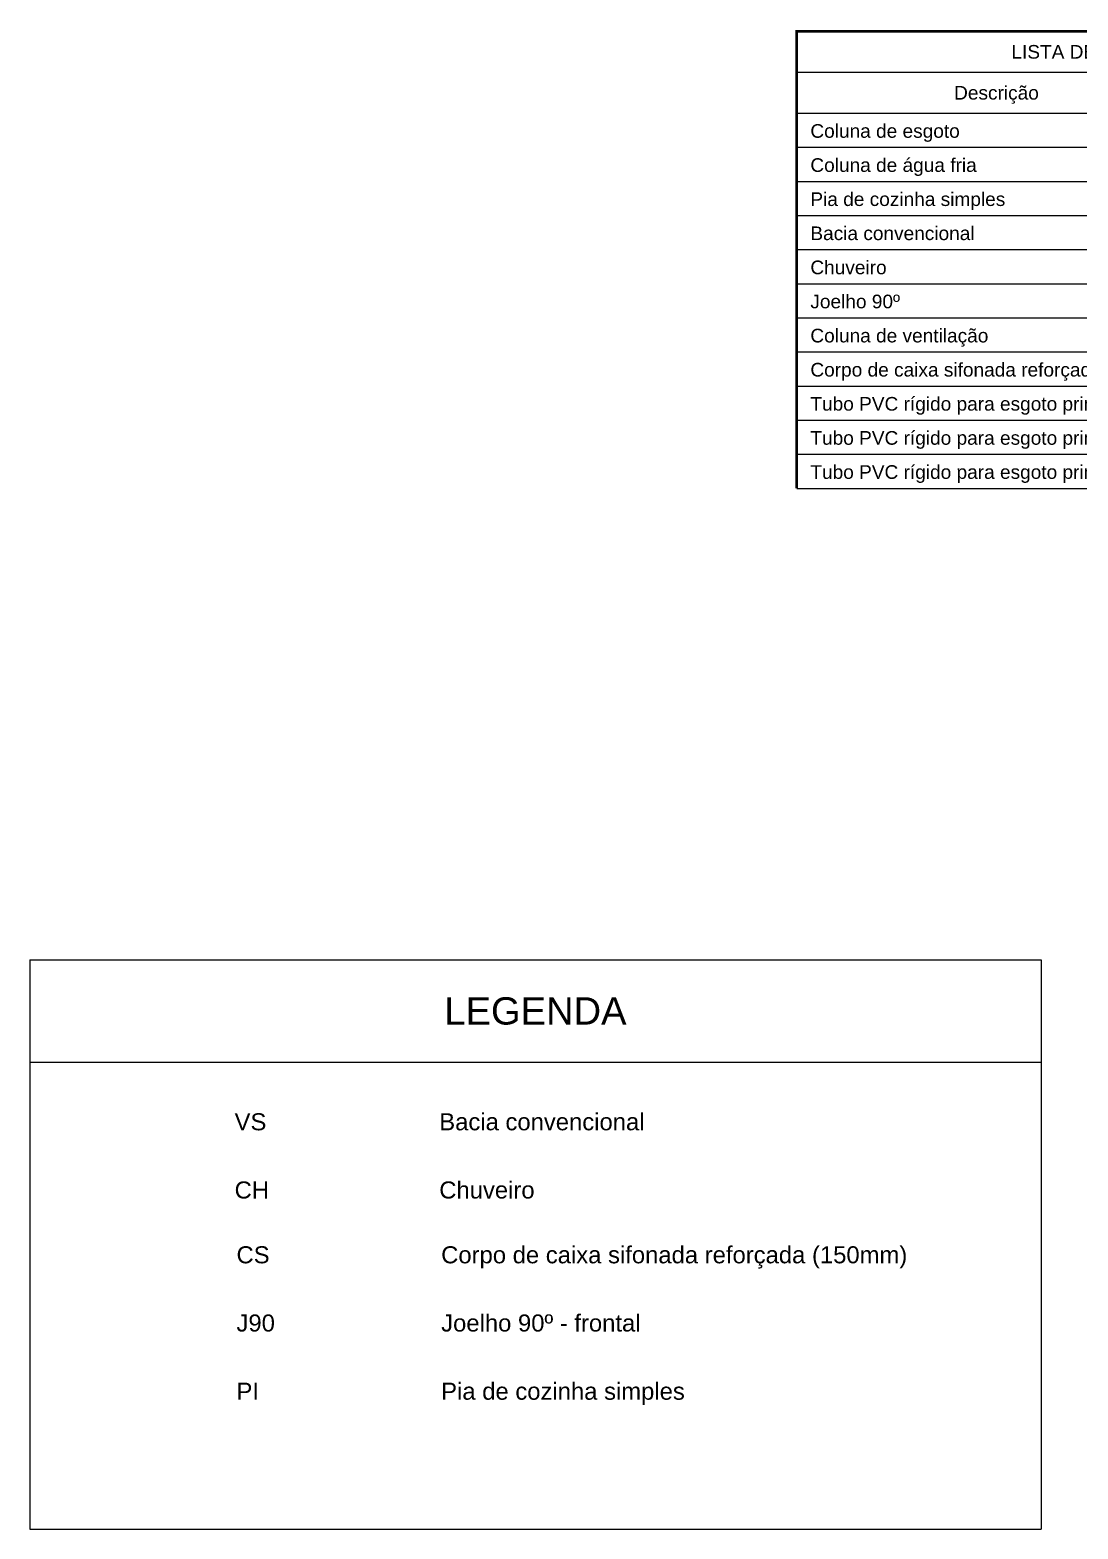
# Model space of a CAD drawing. Header units: millimetres. Extents: x -1312 to 59, y -177 to 623.
# Drawn here: x 24.46 to 32.14, y 9.36 to 20.35 of the extents above; entities that cross this region are included whole.
import ezdxf
from ezdxf.enums import TextEntityAlignment as Align

# ---------------------------------------------------------------- set-up
doc = ezdxf.new("R2010")
doc.units = ezdxf.units.MM
doc.header["$MEASUREMENT"] = 0
for name, color, linetype in [('TABELA-CABECALHO', 1, 'Continuous'), ('TABELA-GRADE', 5, 'Continuous'), ('TABELA-TEXTO1', 3, 'Continuous'), ('TABELA-TEXTO2', 7, 'Continuous'), ('TABELA_BLOCO', 7, 'Continuous')]:
    doc.layers.add(name, color=color, linetype=linetype)
doc.styles.add('AENGESTYLE', font='arial.ttf', dxfattribs={"height": 1})

# ---------------------------------------------------------------- blocks, each defined once
blk = doc.blocks.new('TABELA_LISMAT_1')
at = {"layer": 'TABELA-GRADE'}
for p, q in [((0, -0.3), (4.559, -0.3)), ((2.928, -3.35), (2.928, -0.3)), ((3.643, -3.35), (3.643, -0.3)), ((0, -0.6), (4.559, -0.6)), ((0, -0.85), (4.559, -0.85)), ((0, -1.1), (4.559, -1.1)), ((0, -1.35), (4.559, -1.35)), ((0, -1.6), (4.559, -1.6)), ((0, -1.85), (4.559, -1.85)), ((0, -2.1), (4.559, -2.1)), ((0, -2.35), (4.559, -2.35)), ((0, -2.6), (4.559, -2.6)), ((0, -2.85), (4.559, -2.85)), ((0, -3.1), (4.559, -3.1)), ((0, -3.35), (4.559, -3.35))]:
    blk.add_line(p, q, dxfattribs=at)
at = {"layer": 'TABELA-GRADE', "const_width": 0.02}
blk.add_lwpolyline([(0, -3.35), (0, 0), (4.559, 0), (4.559, -3.35)], dxfattribs=at)
at = {"layer": 'TABELA-CABECALHO', "style": 'AENGESTYLE'}
for s, p in [('Descrição', (1.464, -0.45)), ('Unidade', (3.286, -0.45)), ('Quantidade', (4.101, -0.45))]:
    blk.add_text(s, height=0.1, dxfattribs=at).set_placement(p, align=Align.MIDDLE_CENTER)
at = {"layer": 'TABELA-TEXTO1', "style": 'AENGESTYLE'}
blk.add_text('LISTA DE MATERIAIS', height=0.1, dxfattribs=at).set_placement((2.28, -0.15), align=Align.MIDDLE_CENTER)
at = {"layer": 'TABELA-TEXTO2', "style": 'AENGESTYLE'}
for s, p in [('Coluna de esgoto', (0.1, -0.78)), ('Coluna de água fria           ', (0.1, -1.03)), ('Pia de cozinha simples', (0.1, -1.28)), ('Bacia convencional', (0.1, -1.53)), ('Chuveiro', (0.1, -1.78)), ('Joelho 90º', (0.1, -2.03)), ('Coluna de ventilação', (0.1, -2.28)), ('Corpo de caixa sifonada reforçada (150mm)', (0.1, -2.53)), ('Tubo PVC rígido para esgoto primário %%C50', (0.1, -2.78)), ('Tubo PVC rígido para esgoto primário %%C40', (0.1, -3.03)), ('Tubo PVC rígido para esgoto primário %%C100', (0.1, -3.28))]:
    blk.add_text(s, height=0.1, dxfattribs=at).set_placement(p)
for s, p in [('Un', (3.286, -0.78)), ('Un', (3.286, -1.03)), ('Un', (3.286, -1.28)), ('Un', (3.286, -1.53)), ('Un', (3.286, -1.78)), ('Un', (3.286, -2.03)), ('Un', (3.286, -2.28)), ('Un', (3.286, -2.53)), ('m', (3.286, -2.78)), ('m', (3.286, -3.03)), ('m', (3.286, -3.28))]:
    blk.add_text(s, height=0.1, dxfattribs=at).set_placement(p, align=Align.CENTER)
for s, p in [('1', (4.459, -0.78)), ('1', (4.459, -1.03)), ('1', (4.459, -1.28)), ('1', (4.459, -1.53)), ('1', (4.459, -1.78)), ('1', (4.459, -2.03)), ('1', (4.459, -2.28)), ('1', (4.459, -2.53)), ('1.89', (4.459, -2.78)), ('2.67', (4.459, -3.03)), ('1.45', (4.459, -3.28))]:
    blk.add_text(s, height=0.1, dxfattribs=at).set_placement(p, align=Align.RIGHT)

msp = doc.modelspace()

# ---------------------------------------------------------------- linework, layer by layer
at = {"layer": 'TABELA-GRADE', "color": 5, "linetype": 'Continuous'}
for p, q in [((24.461, 13.534), (31.872, 13.534)), ((24.461, 13.534), (24.461, 9.361)), ((31.872, 13.534), (31.872, 9.361)), ((24.461, 12.784), (31.872, 12.784)), ((24.461, 9.361), (31.872, 9.361))]:
    msp.add_line(p, q, dxfattribs=at)

# ---------------------------------------------------------------- block references
at = {"layer": 'TABELA_BLOCO'}
msp.add_blockref('TABELA_LISMAT_1', (30.081, 20.339), dxfattribs=at)

# ---------------------------------------------------------------- texts
at = {"layer": 'TABELA-TEXTO1', "color": 3, "linetype": 'Continuous', "style": 'AENGESTYLE'}
msp.add_text('LEGENDA', height=0.2, dxfattribs=at).set_placement((28.166, 13.159), align=Align.MIDDLE_CENTER)
at = {"layer": 'TABELA-TEXTO2', "color": 0, "linetype": 'Continuous', "style": 'AENGESTYLE'}
for s, p in [('VS', (25.961, 12.284)), ('Bacia convencional', (27.461, 12.284)), ('CH', (25.961, 11.784)), ('Chuveiro', (27.461, 11.784)), ('CS', (25.975, 11.309)), ('Corpo de caixa sifonada reforçada (150mm)', (27.475, 11.309)), ('J90', (25.975, 10.809)), ('Joelho 90º - frontal', (27.475, 10.809)), ('Pia de cozinha simples', (27.475, 10.309)), ('PI', (25.975, 10.309))]:
    msp.add_text(s, height=0.125, dxfattribs=at).set_placement(p)

doc.saveas('drawing.dxf')
